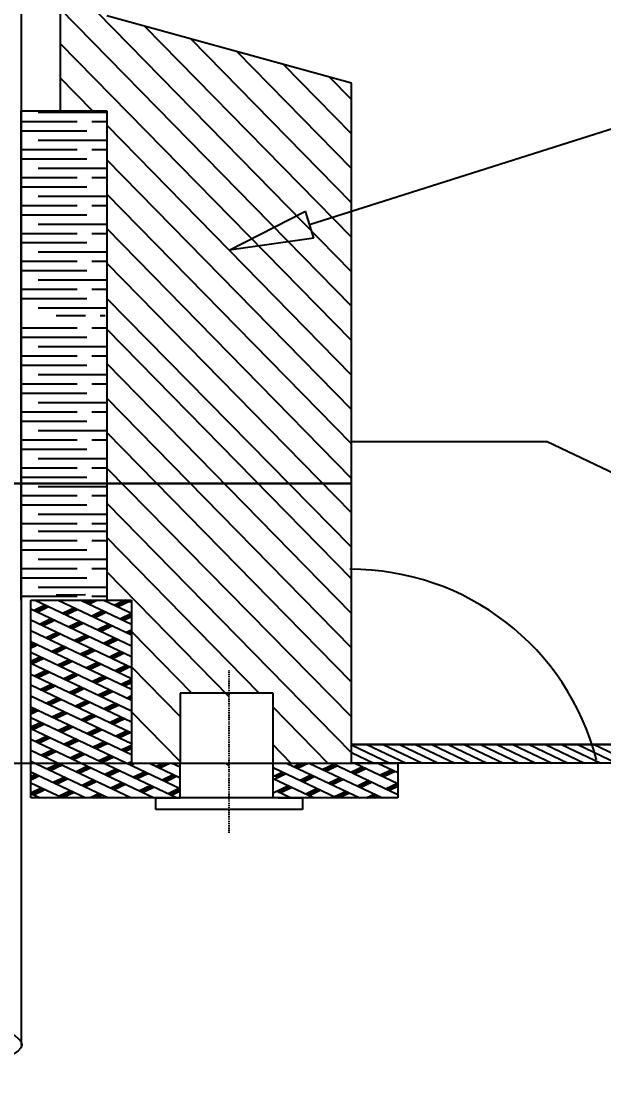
# Model space of a CAD drawing. Header units: millimetres. Extents: x 3739 to 12124, y 1417 to 5764.
# Drawn here: x 9090 to 9158.9, y 1681.8 to 1807 of the extents above; entities that cross this region are included whole.
import ezdxf
from ezdxf import colors
from ezdxf.entities.mleader import LeaderData, LeaderLine
from ezdxf.math import Vec2, Vec3

# ---------------------------------------------------------------- set-up
doc = ezdxf.new("R2010")
doc.units = ezdxf.units.MM
doc.header["$MEASUREMENT"] = 0
doc.linetypes.add('CENTER', pattern=[2, 1.25, -0.25, 0.25, -0.25])
doc.styles.get("Standard").update_dxf_attribs({"font": 'arial.ttf'})

# ---------------------------------------------------------------- blocks, each defined once
blk = doc.blocks.new('_ClosedBlank')
at = {"color": 0, "linetype": 'ByBlock', "lineweight": -2}
for p, q in [((-1, 0.167), (0, 0)), ((-1, 0.167), (-1, -0.167)), ((0, 0), (-1, -0.167))]:
    blk.add_line(p, q, dxfattribs=at)

msp = doc.modelspace()

# ---------------------------------------------------------------- linework, layer by layer
for p, q in [((9089.9599, 1831.23692), (9089.9599, 1685.85775)), ((9094.59149, 1818.70064), (9094.59149, 1796.43437)), ((9129.03886, 1799.70936), (9100.09149, 1807.67002)), ((9129.03886, 1719.21525), (9129.03886, 1799.70936)), ((9089.9599, 1771.61612), (9089.9599, 1796.43437)), ((9089.9599, 1796.43437), (9100.09149, 1796.43437)), ((9094.59149, 1796.43437), (9100.09149, 1796.43437)), ((9095.0257, 1796.43437), (9100.09149, 1796.43437)), ((9100.09149, 1796.43437), (9100.09149, 1771.77996)), ((9100.09149, 1796.43437), (9100.09149, 1771.77996)), ((9100.09149, 1796.43437), (9100.09149, 1738.51883)), ((9129.03886, 1754.51803), (9129.03886, 1790.36753)), ((9089.9599, 1738.51883), (9089.9599, 1771.61067)), ((9089.9599, 1771.61067), (9089.9599, 1763.33771)), ((9089.9599, 1763.33771), (9089.9599, 1755.06475)), ((9129.03886, 1757.27087), (9152.19675, 1757.27087)), ((9152.19675, 1757.27087), (9204.30202, 1732.45199)), ((9089.9599, 1755.06475), (9089.9599, 1746.79179)), ((9129.03886, 1752.31191), (9129.03886, 1754.51803)), ((9129.03886, 1752.31191), (9129.03886, 1754.51803)), ((9129.03886, 1752.31191), (8985.861, 1752.31191)), ((8985.861, 1752.31191), (9129.03886, 1752.31191)), ((9089.9599, 1746.79179), (9089.9599, 1738.51883)), ((9091.11779, 1715.07877), (9091.11779, 1738.51883)), ((9091.11779, 1738.51883), (9102.99595, 1738.51883)), ((9102.99595, 1738.51883), (9102.99595, 1719.21525)), ((9108.7757, 1727.49225), (9108.7757, 1719.21928)), ((9119.7757, 1727.49225), (9108.7757, 1727.49225)), ((9119.7757, 1719.21825), (9119.7757, 1727.49225)), ((9204.30202, 1721.42138), (9129.03886, 1721.42138)), ((9129.03886, 1721.42138), (9220.54639, 1721.42138)), ((9011.9039, 1719.21525), (9102.99595, 1719.21525)), ((9102.99595, 1719.21525), (9134.53885, 1719.21525)), ((9104.15385, 1719.22332), (9129.03886, 1719.21525)), ((9108.7757, 1719.21928), (9120.35465, 1719.21928)), ((9108.7757, 1715.07877), (9108.7757, 1719.21525)), ((9108.7757, 1719.21525), (9120.35465, 1719.21525)), ((9119.7757, 1715.07877), (9119.7757, 1719.21525)), ((9215.91481, 1719.21525), (9129.03886, 1719.21525)), ((9134.53885, 1719.21525), (9134.53885, 1715.07877)), ((9134.53885, 1715.07877), (9091.11779, 1715.07877)), ((9105.88096, 1713.69995), (9105.88096, 1715.07877)), ((9105.88096, 1715.07877), (9108.7757, 1715.07877)), ((9120.35465, 1715.07877), (9123.24939, 1715.07877)), ((9123.24939, 1715.07877), (9123.24939, 1713.69995)), ((9123.24939, 1713.69995), (9105.88096, 1713.69995))]:
    msp.add_line(p, q)
at = {"linetype": 'Continuous'}
for p, q in [((9129.03886, 1777.38873), (9094.59149, 1812.57588)), ((9129.03886, 1773.3105), (9094.59149, 1808.49765)), ((9129.03886, 1781.46696), (9104.60067, 1806.42998)), ((9129.03886, 1785.54518), (9110.06401, 1804.92753)), ((9129.03886, 1769.23227), (9094.59149, 1804.41943)), ((9129.03886, 1789.62341), (9115.52735, 1803.42509)), ((9129.03886, 1793.70164), (9120.9907, 1801.92264)), ((9098.41618, 1796.43437), (9094.59149, 1800.3412)), ((9129.03886, 1797.77987), (9126.45404, 1800.4202)), ((9091.95969, 1796.26827), (9100.09149, 1796.26827)), ((9089.9599, 1795.16521), (9096.59127, 1795.16521)), ((9098.32811, 1795.16521), (9100.09149, 1795.16521)), ((9129.03886, 1765.15404), (9100.09149, 1794.72308)), ((9089.9599, 1794.06215), (9097.74917, 1794.06215)), ((9100.06496, 1794.06215), (9100.09149, 1794.06215)), ((9091.95969, 1792.95909), (9100.09149, 1792.95909)), ((9089.9599, 1791.85603), (9096.59127, 1791.85603)), ((9089.9599, 1790.75297), (9097.74917, 1790.75297)), ((9098.32811, 1791.85603), (9100.09149, 1791.85603)), ((9100.06496, 1790.75297), (9100.09149, 1790.75297)), ((9091.95969, 1789.64991), (9100.09149, 1789.64991)), ((9129.03886, 1761.07582), (9100.09149, 1790.64485)), ((9089.9599, 1788.54684), (9096.59127, 1788.54684)), ((9098.32811, 1788.54684), (9100.09149, 1788.54684)), ((9089.9599, 1787.44378), (9097.74917, 1787.44378)), ((9100.06496, 1787.44378), (9100.09149, 1787.44378)), ((9091.95969, 1786.34072), (9100.09149, 1786.34072)), ((9129.03886, 1756.99759), (9100.09149, 1786.56663)), ((9089.9599, 1785.23766), (9096.59127, 1785.23766)), ((9098.32811, 1785.23766), (9100.09149, 1785.23766)), ((9089.9599, 1784.1346), (9097.74917, 1784.1346)), ((9100.06496, 1784.1346), (9100.09149, 1784.1346)), ((9089.9599, 1781.92847), (9096.59127, 1781.92847)), ((9091.95969, 1783.03154), (9100.09149, 1783.03154)), ((9098.32811, 1781.92847), (9100.09149, 1781.92847)), ((9129.03886, 1752.91936), (9100.09149, 1782.4884)), ((9089.9599, 1780.82541), (9097.74917, 1780.82541)), ((9100.06496, 1780.82541), (9100.09149, 1780.82541)), ((9091.95969, 1779.72235), (9100.09149, 1779.72235)), ((9089.9599, 1778.61929), (9096.59127, 1778.61929)), ((9098.32811, 1778.61929), (9100.09149, 1778.61929)), ((9129.03886, 1748.84113), (9100.09149, 1778.41017)), ((9089.9599, 1777.51623), (9097.74917, 1777.51623)), ((9100.06496, 1777.51623), (9100.09149, 1777.51623)), ((9091.95969, 1776.41317), (9100.09149, 1776.41317)), ((9089.9599, 1775.31011), (9096.59127, 1775.31011)), ((9098.32811, 1775.31011), (9100.09149, 1775.31011)), ((9089.9599, 1774.20704), (9097.74917, 1774.20704)), ((9100.06496, 1774.20704), (9100.09149, 1774.20704)), ((9129.03886, 1744.76291), (9100.09149, 1774.20704)), ((9091.95969, 1773.10398), (9100.09149, 1773.10398)), ((9097.58482, 1772.16052), (9094.11116, 1772.1471)), ((9099.91619, 1772.16953), (9099.32165, 1772.16723)), ((9089.9599, 1770.72789), (9096.59127, 1770.72789)), ((9098.32811, 1770.72789), (9100.09149, 1770.72789)), ((9089.9599, 1769.62483), (9097.74917, 1769.62483)), ((9129.03886, 1741.01021), (9100.09149, 1770.57925)), ((9091.95969, 1768.52177), (9100.09149, 1768.52177)), ((9089.9599, 1767.41871), (9096.59127, 1767.41871)), ((9098.32811, 1767.41871), (9100.09149, 1767.41871)), ((9089.9599, 1766.31564), (9097.74917, 1766.31564)), ((9129.03886, 1736.93199), (9100.09149, 1766.50102)), ((9091.95969, 1765.21258), (9100.09149, 1765.21258)), ((9089.9599, 1764.10952), (9096.59127, 1764.10952)), ((9098.32811, 1764.10952), (9100.09149, 1764.10952)), ((9089.9599, 1763.00646), (9097.74917, 1763.00646)), ((9091.95969, 1761.9034), (9100.09149, 1761.9034)), ((9129.03886, 1732.85376), (9100.09149, 1762.4228)), ((9089.9599, 1760.80034), (9096.59127, 1760.80034)), ((9098.32811, 1760.80034), (9100.09149, 1760.80034)), ((9089.9599, 1759.69728), (9097.74917, 1759.69728)), ((9091.95969, 1758.59421), (9100.09149, 1758.59421)), ((9129.03886, 1728.77553), (9100.09149, 1758.34457)), ((9089.9599, 1757.49115), (9096.59127, 1757.49115)), ((9098.32811, 1757.49115), (9100.09149, 1757.49115)), ((9089.9599, 1756.38809), (9097.74917, 1756.38809)), ((9091.95969, 1755.28503), (9100.09149, 1755.28503)), ((9089.9599, 1754.18197), (9096.59127, 1754.18197)), ((9098.32811, 1754.18197), (9100.09149, 1754.18197)), ((9129.03886, 1724.6973), (9100.09149, 1754.14144)), ((9089.9599, 1753.07891), (9097.74917, 1753.07891)), ((9091.95969, 1751.97585), (9100.09149, 1751.97585)), ((9089.9599, 1750.87278), (9096.59127, 1750.87278)), ((9098.32811, 1750.87278), (9100.09149, 1750.87278)), ((9089.9599, 1749.76972), (9097.74917, 1749.76972)), ((9129.03886, 1720.43428), (9100.09149, 1750.00332)), ((9091.95969, 1748.66666), (9100.09149, 1748.66666)), ((9089.9599, 1747.5636), (9096.59127, 1747.5636)), ((9098.32811, 1747.5636), (9100.09149, 1747.5636)), ((9091.95969, 1746.67613), (9100.09149, 1746.67613)), ((9118.13679, 1727.49225), (9100.09149, 1745.92509)), ((9089.9599, 1745.57307), (9096.59127, 1745.57307)), ((9089.9599, 1744.47001), (9097.74917, 1744.47001)), ((9098.32811, 1745.57307), (9100.09149, 1745.57307)), ((9091.95969, 1743.36695), (9100.09149, 1743.36695)), ((9089.9599, 1742.26389), (9096.59127, 1742.26389)), ((9098.32811, 1742.26389), (9100.09149, 1742.26389)), ((9114.56517, 1727.06234), (9100.09149, 1741.84686)), ((9089.9599, 1741.16083), (9097.74917, 1741.16083)), ((9091.95969, 1740.05776), (9100.09149, 1740.05776)), ((9089.9599, 1738.9547), (9096.59127, 1738.9547)), ((9091.62503, 1738.51883), (9102.99595, 1733.10261)), ((9097.58482, 1739.1143), (9094.11116, 1739.10088)), ((9094.32692, 1738.51883), (9102.99595, 1734.38958)), ((9094.92358, 1738.51883), (9094.62525, 1738.37673)), ((9094.77723, 1738.51883), (9094.85041, 1738.48397)), ((9097.02881, 1738.51883), (9102.99595, 1735.67655)), ((9098.1986, 1738.51883), (9097.61371, 1738.24023)), ((9097.83887, 1738.34748), (9098.24824, 1738.15248)), ((9099.01736, 1738.51883), (9098.02309, 1738.04523)), ((9098.06402, 1738.45472), (9098.4734, 1738.25973)), ((9098.32811, 1738.9547), (9100.09149, 1738.9547)), ((9098.37976, 1738.51883), (9098.69856, 1738.36698)), ((9098.83007, 1738.51883), (9098.92372, 1738.47422)), ((9099.7307, 1738.51883), (9102.99595, 1736.96352)), ((9102.29238, 1738.51883), (9101.01154, 1737.90874)), ((9102.77187, 1738.35723), (9101.42092, 1737.71374)), ((9101.46186, 1738.12323), (9101.87124, 1737.92824)), ((9101.68702, 1738.23048), (9102.09639, 1738.03548)), ((9101.91217, 1738.33773), (9102.32155, 1738.14273)), ((9102.13733, 1738.44497), (9102.54671, 1738.24998)), ((9102.4326, 1738.51883), (9102.99595, 1738.25049)), ((9091.11779, 1737.47346), (9102.99595, 1731.81564)), ((9092.86493, 1737.92824), (9091.51398, 1737.28475)), ((9091.73914, 1737.392), (9092.14852, 1737.197)), ((9093.27431, 1737.73324), (9091.92336, 1737.08976)), ((9091.9643, 1737.49925), (9092.37367, 1737.30425)), ((9092.18945, 1737.60649), (9092.59883, 1737.4115)), ((9092.41461, 1737.71374), (9092.82399, 1737.51875)), ((9092.63977, 1737.82099), (9093.04915, 1737.62599)), ((9096.26276, 1737.59674), (9094.91182, 1736.95326)), ((9095.13697, 1737.06051), (9095.54635, 1736.86551)), ((9096.67214, 1737.40175), (9095.32119, 1736.75826)), ((9095.36213, 1737.16775), (9095.77151, 1736.97276)), ((9095.58729, 1737.275), (9095.99667, 1737.08001)), ((9095.81245, 1737.38225), (9096.22182, 1737.18725)), ((9096.0376, 1737.4895), (9096.44698, 1737.2945)), ((9099.6606, 1737.26525), (9098.30965, 1736.62177)), ((9100.06997, 1737.07026), (9098.71903, 1736.42677)), ((9098.75997, 1736.83626), (9099.16934, 1736.64127)), ((9098.98512, 1736.94351), (9099.3945, 1736.74851)), ((9099.21028, 1737.05076), (9099.61966, 1736.85576)), ((9099.43544, 1737.158), (9099.84482, 1736.96301)), ((9101.2367, 1738.01598), (9101.64608, 1737.82099)), ((9102.99595, 1736.904), (9101.70748, 1736.29027)), ((9091.11779, 1736.18649), (9102.99595, 1730.52866)), ((9093.56087, 1736.30977), (9092.20992, 1735.66629)), ((9092.43508, 1735.77354), (9092.84446, 1735.57854)), ((9093.97025, 1736.11478), (9092.6193, 1735.47129)), ((9092.66024, 1735.88078), (9093.06962, 1735.68579)), ((9092.8854, 1735.98803), (9093.29477, 1735.79304)), ((9093.11055, 1736.09528), (9093.51993, 1735.90028)), ((9093.33571, 1736.20253), (9093.74509, 1736.00753)), ((9096.9587, 1735.97828), (9095.60776, 1735.3348)), ((9097.36808, 1735.78329), (9096.01714, 1735.1398)), ((9096.28323, 1735.65654), (9096.69261, 1735.46154)), ((9096.50839, 1735.76379), (9096.91777, 1735.56879)), ((9096.73355, 1735.87103), (9097.14292, 1735.67604)), ((9098.53481, 1736.72901), (9098.94419, 1736.53402)), ((9100.35654, 1735.64679), (9099.00559, 1735.0033)), ((9101.93264, 1736.39752), (9102.34202, 1736.20253)), ((9102.99595, 1736.51401), (9102.11686, 1736.09528)), ((9102.1578, 1736.50477), (9102.56718, 1736.30977)), ((9102.38296, 1736.61202), (9102.79233, 1736.41702)), ((9102.60811, 1736.71926), (9102.99595, 1736.53453)), ((9102.83327, 1736.82651), (9102.99595, 1736.74902)), ((9091.11779, 1734.89952), (9102.99595, 1729.24169)), ((9091.26836, 1734.82781), (9091.11779, 1734.75609)), ((9094.25681, 1734.69131), (9092.90587, 1734.04782)), ((9094.66619, 1734.49631), (9093.31524, 1733.85283)), ((9093.58134, 1734.36957), (9093.99072, 1734.17457)), ((9093.8065, 1734.47682), (9094.21587, 1734.28182)), ((9094.03165, 1734.58406), (9094.44103, 1734.38907)), ((9095.83292, 1735.44204), (9096.24229, 1735.24705)), ((9096.05807, 1735.54929), (9096.46745, 1735.3543)), ((9097.65465, 1734.35982), (9096.3037, 1733.71633)), ((9099.23075, 1735.11055), (9099.64013, 1734.91556)), ((9100.76592, 1735.45179), (9099.41497, 1734.80831)), ((9099.45591, 1735.2178), (9099.86528, 1735.0228)), ((9099.68107, 1735.32505), (9100.09044, 1735.13005)), ((9099.90622, 1735.43229), (9100.3156, 1735.2373)), ((9100.13138, 1735.53954), (9100.54076, 1735.34455)), ((9102.99595, 1734.95404), (9102.40343, 1734.67181)), ((9102.62858, 1734.77906), (9102.99595, 1734.60407)), ((9102.99595, 1734.56405), (9102.8128, 1734.47682)), ((9102.85374, 1734.88631), (9102.99595, 1734.81857)), ((9110.15182, 1727.49225), (9102.99595, 1734.80179)), ((9091.11779, 1733.61255), (9102.99595, 1727.95472)), ((9091.55492, 1733.40434), (9091.11779, 1733.19613)), ((9091.9643, 1733.20934), (9091.11779, 1732.80614)), ((9091.11779, 1733.18356), (9091.51398, 1732.99485)), ((9091.32976, 1733.29709), (9091.73914, 1733.1021)), ((9093.13102, 1734.15507), (9093.5404, 1733.96008)), ((9093.35618, 1734.26232), (9093.76556, 1734.06732)), ((9096.52886, 1733.82358), (9096.93824, 1733.62858)), ((9098.06402, 1734.16482), (9096.71308, 1733.52134)), ((9096.75402, 1733.93083), (9097.16339, 1733.73583)), ((9096.97917, 1734.03808), (9097.38855, 1733.84308)), ((9097.20433, 1734.14532), (9097.61371, 1733.95033)), ((9097.42949, 1734.25257), (9097.83887, 1734.05757)), ((9101.05248, 1734.02833), (9099.70153, 1733.38484)), ((9099.92669, 1733.49209), (9100.33607, 1733.29709)), ((9101.46186, 1733.83333), (9100.11091, 1733.18984)), ((9100.15185, 1733.59934), (9100.56123, 1733.40434)), ((9100.37701, 1733.70658), (9100.78638, 1733.51159)), ((9100.60216, 1733.81383), (9101.01154, 1733.61883)), ((9100.82732, 1733.92108), (9101.2367, 1733.72608)), ((9091.11779, 1732.96907), (9091.28882, 1732.8876)), ((9091.11779, 1732.32558), (9102.99595, 1726.66775)), ((9094.95275, 1733.07285), (9093.60181, 1732.42936)), ((9093.82697, 1732.53661), (9094.23634, 1732.34161)), ((9095.36213, 1732.87785), (9094.01119, 1732.23437)), ((9094.05212, 1732.64386), (9094.4615, 1732.44886)), ((9094.27728, 1732.7511), (9094.68666, 1732.55611)), ((9094.50244, 1732.85835), (9094.91182, 1732.66336)), ((9094.7276, 1732.9656), (9095.13697, 1732.7706)), ((9098.35059, 1732.74135), (9096.99964, 1732.09787)), ((9097.2248, 1732.20512), (9097.63418, 1732.01012)), ((9098.75997, 1732.54636), (9097.40902, 1731.90287)), ((9097.44996, 1732.31236), (9097.85933, 1732.11737)), ((9097.67511, 1732.41961), (9098.08449, 1732.22462)), ((9097.90027, 1732.52686), (9098.30965, 1732.33186)), ((9098.12543, 1732.63411), (9098.53481, 1732.43911)), ((9101.74842, 1732.40986), (9100.39748, 1731.76638)), ((9100.62263, 1731.87362), (9101.03201, 1731.67863)), ((9102.1578, 1732.21487), (9100.80685, 1731.57138)), ((9100.84779, 1731.98087), (9101.25717, 1731.78588)), ((9101.07295, 1732.08812), (9101.48233, 1731.89312)), ((9101.29811, 1732.19537), (9101.70748, 1732.00037)), ((9101.52326, 1732.30261), (9101.93264, 1732.10762)), ((9092.25086, 1731.78588), (9091.11779, 1731.24617)), ((9091.11779, 1731.03861), (9102.99595, 1725.38078)), ((9091.12507, 1731.24964), (9091.53445, 1731.05464)), ((9092.66024, 1731.59088), (9091.30929, 1730.9474)), ((9091.35023, 1731.35689), (9091.75961, 1731.16189)), ((9091.57539, 1731.46413), (9091.98477, 1731.26914)), ((9091.80055, 1731.57138), (9092.20992, 1731.37639)), ((9092.0257, 1731.67863), (9092.43508, 1731.48363)), ((9095.6487, 1731.45438), (9094.29775, 1730.8109)), ((9094.52291, 1730.91815), (9094.93228, 1730.72315)), ((9096.05807, 1731.25939), (9094.70713, 1730.6159)), ((9094.74806, 1731.02539), (9095.15744, 1730.8304)), ((9094.97322, 1731.13264), (9095.3826, 1730.93765)), ((9095.19838, 1731.23989), (9095.60776, 1731.04489)), ((9095.42354, 1731.34714), (9095.83292, 1731.15214)), ((9099.04653, 1731.12289), (9097.69558, 1730.47941)), ((9097.92074, 1730.58665), (9098.33012, 1730.39166)), ((9099.45591, 1730.9279), (9098.10496, 1730.28441)), ((9098.1459, 1730.6939), (9098.55528, 1730.49891)), ((9098.37106, 1730.80115), (9098.78043, 1730.60615)), ((9098.59621, 1730.9084), (9099.00559, 1730.7134)), ((9098.82137, 1731.01564), (9099.23075, 1730.82065)), ((9102.44436, 1730.7914), (9101.09342, 1730.14791)), ((9102.85374, 1730.5964), (9101.5028, 1729.95292)), ((9101.99405, 1730.5769), (9102.40343, 1730.38191)), ((9102.21921, 1730.68415), (9102.62858, 1730.48916)), ((9108.7757, 1724.73226), (9102.99595, 1730.6112)), ((9091.11779, 1729.75164), (9102.99595, 1724.09381)), ((9092.9468, 1730.16741), (9091.59586, 1729.52393)), ((9091.82101, 1729.63118), (9092.23039, 1729.43618)), ((9093.35618, 1729.97242), (9092.00523, 1729.32893)), ((9092.04617, 1729.73842), (9092.45555, 1729.54343)), ((9092.27133, 1729.84567), (9092.68071, 1729.65067)), ((9092.49649, 1729.95292), (9092.90587, 1729.75792)), ((9092.72165, 1730.06017), (9093.13102, 1729.86517)), ((9096.34464, 1729.83592), (9094.99369, 1729.19244)), ((9096.75402, 1729.64093), (9095.40307, 1728.99744)), ((9095.44401, 1729.40693), (9095.85338, 1729.21193)), ((9095.66916, 1729.51418), (9096.07854, 1729.31918)), ((9095.89432, 1729.62143), (9096.3037, 1729.42643)), ((9096.11948, 1729.72867), (9096.52886, 1729.53368)), ((9099.74247, 1729.50443), (9098.39153, 1728.86094)), ((9099.51731, 1729.39718), (9099.92669, 1729.20219)), ((9101.31858, 1730.25516), (9101.72795, 1730.06017)), ((9101.54373, 1730.36241), (9101.95311, 1730.16741)), ((9101.76889, 1730.46966), (9102.17827, 1730.27466)), ((9091.11779, 1728.46467), (9102.99595, 1722.80684)), ((9093.64275, 1728.54895), (9092.2918, 1727.90546)), ((9094.05212, 1728.35395), (9092.70118, 1727.71047)), ((9092.74211, 1728.11996), (9093.15149, 1727.92496)), ((9092.96727, 1728.22721), (9093.37665, 1728.03221)), ((9093.19243, 1728.33445), (9093.60181, 1728.13946)), ((9093.41759, 1728.4417), (9093.82697, 1728.24671)), ((9095.21885, 1729.29968), (9095.62823, 1729.10469)), ((9097.04058, 1728.21746), (9095.68963, 1727.57397)), ((9096.81542, 1728.11021), (9097.2248, 1727.91521)), ((9098.61668, 1728.96819), (9099.02606, 1728.77319)), ((9100.15185, 1729.30943), (9098.8009, 1728.66595)), ((9098.84184, 1729.07544), (9099.25122, 1728.88044)), ((9099.067, 1729.18269), (9099.47638, 1728.98769)), ((9099.29216, 1729.28993), (9099.70153, 1729.09494)), ((9102.99595, 1729.10418), (9101.78936, 1728.52945)), ((9102.01452, 1728.6367), (9102.42389, 1728.4417)), ((9102.99595, 1728.71419), (9102.19874, 1728.33445)), ((9102.23968, 1728.74395), (9102.64905, 1728.54895)), ((9102.46483, 1728.85119), (9102.87421, 1728.6562)), ((9102.68999, 1728.95844), (9102.99595, 1728.8127)), ((9102.91515, 1729.06569), (9102.99595, 1729.0272)), ((9091.11779, 1727.1777), (9102.99595, 1721.51987)), ((9091.35023, 1727.06698), (9091.11779, 1726.95627)), ((9091.11779, 1726.9632), (9091.12507, 1726.95974)), ((9092.51696, 1728.01271), (9092.92633, 1727.81772)), ((9094.33869, 1726.93049), (9092.98774, 1726.287)), ((9094.11353, 1726.82324), (9094.52291, 1726.62824)), ((9095.91479, 1727.68122), (9096.32417, 1727.48622)), ((9097.44996, 1728.02246), (9096.09901, 1727.37898)), ((9096.13995, 1727.78847), (9096.54933, 1727.59347)), ((9096.36511, 1727.89571), (9096.77448, 1727.70072)), ((9096.59026, 1728.00296), (9096.99964, 1727.80797)), ((9100.43841, 1727.88597), (9099.08747, 1727.24248)), ((9099.31263, 1727.34973), (9099.722, 1727.15473)), ((9100.84779, 1727.69097), (9099.49685, 1727.04748)), ((9099.53778, 1727.45697), (9099.94716, 1727.26198)), ((9099.76294, 1727.56422), (9100.17232, 1727.36923)), ((9099.9881, 1727.67147), (9100.39748, 1727.47647)), ((9100.21326, 1727.77872), (9100.62263, 1727.58372)), ((9102.99595, 1727.15422), (9102.4853, 1726.91099)), ((9102.71046, 1727.01823), (9102.99595, 1726.88225)), ((9102.93562, 1727.12548), (9102.99595, 1727.09674)), ((9091.11779, 1725.89073), (9102.99595, 1720.2329)), ((9091.63679, 1725.64352), (9091.11779, 1725.3963)), ((9093.2129, 1726.39425), (9093.62228, 1726.19925)), ((9094.74806, 1726.73549), (9093.39712, 1726.09201)), ((9093.43806, 1726.5015), (9093.84743, 1726.3065)), ((9093.66321, 1726.60874), (9094.07259, 1726.41375)), ((9093.88837, 1726.71599), (9094.29775, 1726.521)), ((9097.73652, 1726.59899), (9096.38558, 1725.95551)), ((9096.61073, 1726.06276), (9097.02011, 1725.86776)), ((9098.1459, 1726.404), (9096.79495, 1725.76051)), ((9096.83589, 1726.17), (9097.24527, 1725.97501)), ((9097.06105, 1726.27725), (9097.47043, 1726.08226)), ((9097.28621, 1726.3845), (9097.69558, 1726.1895)), ((9097.51136, 1726.49175), (9097.92074, 1726.29675)), ((9101.13436, 1726.2675), (9099.78341, 1725.62402)), ((9100.00857, 1725.73126), (9100.41794, 1725.53627)), ((9101.54373, 1726.07251), (9100.19279, 1725.42902)), ((9100.23372, 1725.83851), (9100.6431, 1725.64352)), ((9100.45888, 1725.94576), (9100.86826, 1725.75076)), ((9100.68404, 1726.05301), (9101.09342, 1725.85801)), ((9100.9092, 1726.16025), (9101.31858, 1725.96526)), ((9102.99595, 1726.76423), (9102.89468, 1726.71599)), ((9126.23977, 1719.21525), (9119.7757, 1725.81814)), ((9092.04617, 1725.44852), (9091.11779, 1725.00631)), ((9091.11779, 1725.24724), (9091.3707, 1725.12678)), ((9091.11779, 1725.03275), (9091.14554, 1725.01953)), ((9091.11779, 1724.60376), (9108.7757, 1716.19291)), ((9091.18648, 1725.42902), (9091.59586, 1725.23403)), ((9091.41164, 1725.53627), (9091.82101, 1725.34127)), ((9095.03463, 1725.31202), (9093.68368, 1724.66854)), ((9093.90884, 1724.77579), (9094.31822, 1724.58079)), ((9095.44401, 1725.11703), (9094.09306, 1724.47354)), ((9094.134, 1724.88303), (9094.54338, 1724.68804)), ((9094.35916, 1724.99028), (9094.76853, 1724.79529)), ((9094.58431, 1725.09753), (9094.99369, 1724.90253)), ((9094.80947, 1725.20478), (9095.21885, 1725.00978)), ((9098.43246, 1724.98053), (9097.08152, 1724.33705)), ((9097.30667, 1724.44429), (9097.71605, 1724.2493)), ((9098.84184, 1724.78554), (9097.49089, 1724.14205)), ((9097.53183, 1724.55154), (9097.94121, 1724.35655)), ((9097.75699, 1724.65879), (9098.16637, 1724.46379)), ((9097.98215, 1724.76604), (9098.39153, 1724.57104)), ((9098.20731, 1724.87328), (9098.61668, 1724.67829)), ((9101.8303, 1724.64904), (9100.47935, 1724.00555)), ((9102.23968, 1724.45404), (9100.88873, 1723.81056)), ((9101.15482, 1724.3273), (9101.5642, 1724.1323)), ((9101.37998, 1724.43454), (9101.78936, 1724.23955)), ((9101.60514, 1724.54179), (9102.01452, 1724.3468)), ((9108.7757, 1719.3911), (9102.99595, 1725.27003)), ((9092.33274, 1724.02505), (9091.11779, 1723.44635)), ((9091.11779, 1723.31679), (9108.41285, 1715.07877)), ((9091.20695, 1723.48882), (9091.61633, 1723.29382)), ((9092.74211, 1723.83006), (9091.39117, 1723.18657)), ((9091.43211, 1723.59606), (9091.84148, 1723.40107)), ((9091.65726, 1723.70331), (9092.06664, 1723.50831)), ((9091.88242, 1723.81056), (9092.2918, 1723.61556)), ((9092.10758, 1723.91781), (9092.51696, 1723.72281)), ((9095.73057, 1723.69356), (9094.37962, 1723.05008)), ((9094.60478, 1723.15732), (9095.01416, 1722.96233)), ((9096.13995, 1723.49856), (9094.789, 1722.85508)), ((9094.82994, 1723.26457), (9095.23932, 1723.06957)), ((9095.0551, 1723.37182), (9095.46448, 1723.17682)), ((9095.28026, 1723.47907), (9095.68963, 1723.28407)), ((9095.50541, 1723.58631), (9095.91479, 1723.39132)), ((9099.12841, 1723.36207), (9097.77746, 1722.71858)), ((9099.53778, 1723.16707), (9098.18684, 1722.52359)), ((9098.67809, 1723.14757), (9099.08747, 1722.95258)), ((9098.90325, 1723.25482), (9099.31263, 1723.05982)), ((9100.70451, 1724.1128), (9101.11389, 1723.91781)), ((9100.92967, 1724.22005), (9101.33904, 1724.02505)), ((9091.11779, 1722.02982), (9105.71095, 1715.07877)), ((9093.02868, 1722.40659), (9091.67773, 1721.7631)), ((9091.90289, 1721.87035), (9092.31227, 1721.67536)), ((9093.43806, 1722.21159), (9092.08711, 1721.56811)), ((9092.12805, 1721.9776), (9092.53743, 1721.7826)), ((9092.35321, 1722.08485), (9092.76258, 1721.88985)), ((9092.57836, 1722.19209), (9092.98774, 1721.9971)), ((9092.80352, 1722.29934), (9093.2129, 1722.10435)), ((9096.42651, 1722.0751), (9095.07557, 1721.43161)), ((9096.83589, 1721.8801), (9095.48494, 1721.23662)), ((9095.9762, 1721.8606), (9096.38558, 1721.66561)), ((9096.20136, 1721.96785), (9096.61073, 1721.77285)), ((9098.00262, 1722.82583), (9098.41199, 1722.63083)), ((9098.22777, 1722.93308), (9098.63715, 1722.73808)), ((9098.45293, 1723.04033), (9098.86231, 1722.84533)), ((9102.52624, 1723.03058), (9101.17529, 1722.38709)), ((9101.40045, 1722.49434), (9101.80983, 1722.29934)), ((9102.93562, 1722.83558), (9101.58467, 1722.19209)), ((9101.62561, 1722.60159), (9102.03499, 1722.40659)), ((9101.85077, 1722.70883), (9102.26014, 1722.51384)), ((9102.07592, 1722.81608), (9102.4853, 1722.62108)), ((9102.30108, 1722.92333), (9102.71046, 1722.72833)), ((9091.11779, 1720.74284), (9103.00906, 1715.07877)), ((9093.72462, 1720.78813), (9092.37367, 1720.14464)), ((9094.134, 1720.59313), (9092.78305, 1719.94965)), ((9093.27431, 1720.57363), (9093.68368, 1720.37864)), ((9093.49946, 1720.68088), (9093.90884, 1720.48588)), ((9095.30072, 1721.53886), (9095.7101, 1721.34386)), ((9095.52588, 1721.64611), (9095.93526, 1721.45111)), ((9095.75104, 1721.75335), (9096.16042, 1721.55836)), ((9099.82435, 1721.7436), (9098.4734, 1721.10012)), ((9098.69856, 1721.20737), (9099.10794, 1721.01237)), ((9100.23372, 1721.54861), (9098.88278, 1720.90512)), ((9098.92372, 1721.31461), (9099.33309, 1721.11962)), ((9099.14887, 1721.42186), (9099.55825, 1721.22687)), ((9099.37403, 1721.52911), (9099.78341, 1721.33411)), ((9099.59919, 1721.63636), (9100.00857, 1721.44136)), ((9102.99595, 1721.30435), (9101.87124, 1720.76863)), ((9102.09639, 1720.87587), (9102.50577, 1720.68088)), ((9102.99595, 1720.91436), (9102.28061, 1720.57363)), ((9102.32155, 1720.98312), (9102.73093, 1720.78813)), ((9102.54671, 1721.09037), (9102.95609, 1720.89537)), ((9102.77187, 1721.19762), (9102.99595, 1721.09088)), ((9121.87441, 1719.21757), (9119.7757, 1721.36135)), ((9129.03886, 1721.38412), (9133.59223, 1719.21525)), ((9130.87961, 1721.42138), (9135.51119, 1719.21525)), ((9131.44877, 1720.69325), (9131.44877, 1720.69325)), ((9132.40825, 1721.15027), (9132.40825, 1721.15027)), ((9132.79857, 1721.42138), (9137.43015, 1719.21525)), ((9133.36773, 1720.69325), (9133.36773, 1720.69325)), ((9134.3272, 1721.15027), (9134.3272, 1721.15027)), ((9134.71752, 1721.42138), (9139.3491, 1719.21525)), ((9135.28668, 1720.69325), (9135.28668, 1720.69325)), ((9136.24616, 1721.15027), (9136.24616, 1721.15027)), ((9136.63648, 1721.42138), (9141.26806, 1719.21525)), ((9137.20564, 1720.69325), (9137.20564, 1720.69325)), ((9138.16512, 1721.15027), (9138.16512, 1721.15027)), ((9138.55544, 1721.42138), (9143.18702, 1719.21525)), ((9139.1246, 1720.69325), (9139.1246, 1720.69325)), ((9140.08408, 1721.15027), (9140.08408, 1721.15027)), ((9140.4744, 1721.42138), (9145.10598, 1719.21525)), ((9141.04356, 1720.69325), (9141.04356, 1720.69325)), ((9142.00303, 1721.15027), (9142.00303, 1721.15027)), ((9142.39335, 1721.42138), (9147.02493, 1719.21525)), ((9142.96251, 1720.69325), (9142.96251, 1720.69325)), ((9143.92199, 1721.15027), (9143.92199, 1721.15027)), ((9144.31231, 1721.42138), (9148.94389, 1719.21525)), ((9144.88147, 1720.69325), (9144.88147, 1720.69325)), ((9145.84095, 1721.15027), (9145.84095, 1721.15027)), ((9146.23127, 1721.42138), (9150.86285, 1719.21525)), ((9146.80043, 1720.69325), (9146.80043, 1720.69325)), ((9147.75991, 1721.15027), (9147.75991, 1721.15027)), ((9148.15023, 1721.42138), (9152.78181, 1719.21525)), ((9148.71939, 1720.69325), (9148.71939, 1720.69325)), ((9149.67886, 1721.15027), (9149.67886, 1721.15027)), ((9150.06919, 1721.42138), (9154.70076, 1719.21525)), ((9150.63834, 1720.69325), (9150.63834, 1720.69325)), ((9151.59782, 1721.15027), (9151.59782, 1721.15027)), ((9151.98814, 1721.42138), (9156.61972, 1719.21525)), ((9152.5573, 1720.69325), (9152.5573, 1720.69325)), ((9153.51678, 1721.15027), (9153.51678, 1721.15027)), ((9153.9071, 1721.42138), (9158.53868, 1719.21525)), ((9154.47626, 1720.69325), (9154.47626, 1720.69325)), ((9155.43574, 1721.15027), (9155.43574, 1721.15027)), ((9155.82606, 1721.42138), (9160.45764, 1719.21525)), ((9156.39522, 1720.69325), (9156.39522, 1720.69325)), ((9157.35469, 1721.15027), (9157.35469, 1721.15027)), ((9157.74502, 1721.42138), (9162.37659, 1719.21525)), ((9158.31417, 1720.69325), (9158.31417, 1720.69325)), ((9091.11779, 1719.45587), (9100.30717, 1715.07877)), ((9091.43211, 1719.30616), (9091.11779, 1719.15645)), ((9092.59883, 1720.25189), (9093.00821, 1720.05689)), ((9092.82399, 1720.35914), (9093.23337, 1720.16414)), ((9093.04915, 1720.46638), (9093.45853, 1720.27139)), ((9097.12245, 1720.45663), (9095.77151, 1719.81315)), ((9095.99667, 1719.9204), (9096.40604, 1719.7254)), ((9097.53183, 1720.26164), (9096.18089, 1719.61815)), ((9096.22182, 1720.02764), (9096.6312, 1719.83265)), ((9096.44698, 1720.13489), (9096.85636, 1719.9399)), ((9096.67214, 1720.24214), (9097.08152, 1720.04714)), ((9096.8973, 1720.34939), (9097.30667, 1720.15439)), ((9100.52029, 1720.12514), (9099.16934, 1719.48166)), ((9099.3945, 1719.5889), (9099.80388, 1719.39391)), ((9100.92967, 1719.93015), (9099.57872, 1719.28666)), ((9099.61966, 1719.69615), (9100.02904, 1719.50116)), ((9099.84482, 1719.8034), (9100.25419, 1719.6084)), ((9100.06997, 1719.91065), (9100.47935, 1719.71565)), ((9100.29513, 1720.01789), (9100.70451, 1719.8229)), ((9102.99595, 1719.3544), (9102.56718, 1719.15016)), ((9129.03886, 1720.47008), (9131.67327, 1719.21525)), ((9131.44877, 1719.77921), (9131.44877, 1719.77921)), ((9132.40825, 1720.23623), (9132.40825, 1720.23623)), ((9132.40825, 1719.32219), (9132.40825, 1719.32219)), ((9133.36773, 1719.77921), (9133.36773, 1719.77921)), ((9134.3272, 1720.23623), (9134.3272, 1720.23623)), ((9134.3272, 1719.32219), (9134.3272, 1719.32219)), ((9135.28668, 1719.77921), (9135.28668, 1719.77921)), ((9136.24616, 1720.23623), (9136.24616, 1720.23623)), ((9136.24616, 1719.32219), (9136.24616, 1719.32219)), ((9137.20564, 1719.77921), (9137.20564, 1719.77921)), ((9138.16512, 1720.23623), (9138.16512, 1720.23623)), ((9138.16512, 1719.32219), (9138.16512, 1719.32219)), ((9139.1246, 1719.77921), (9139.1246, 1719.77921)), ((9140.08408, 1720.23623), (9140.08408, 1720.23623)), ((9140.08408, 1719.32219), (9140.08408, 1719.32219)), ((9141.04356, 1719.77921), (9141.04356, 1719.77921)), ((9142.00303, 1720.23623), (9142.00303, 1720.23623)), ((9142.00303, 1719.32219), (9142.00303, 1719.32219)), ((9142.96251, 1719.77921), (9142.96251, 1719.77921)), ((9143.92199, 1720.23623), (9143.92199, 1720.23623)), ((9143.92199, 1719.32219), (9143.92199, 1719.32219)), ((9144.88147, 1719.77921), (9144.88147, 1719.77921)), ((9145.84095, 1720.23623), (9145.84095, 1720.23623)), ((9145.84095, 1719.32219), (9145.84095, 1719.32219)), ((9146.80043, 1719.77921), (9146.80043, 1719.77921)), ((9147.75991, 1720.23623), (9147.75991, 1720.23623)), ((9147.75991, 1719.32219), (9147.75991, 1719.32219)), ((9148.71939, 1719.77921), (9148.71939, 1719.77921)), ((9149.67886, 1720.23623), (9149.67886, 1720.23623)), ((9149.67886, 1719.32219), (9149.67886, 1719.32219)), ((9150.63834, 1719.77921), (9150.63834, 1719.77921)), ((9151.59782, 1720.23623), (9151.59782, 1720.23623)), ((9151.59782, 1719.32219), (9151.59782, 1719.32219)), ((9152.5573, 1719.77921), (9152.5573, 1719.77921)), ((9153.51678, 1720.23623), (9153.51678, 1720.23623)), ((9153.51678, 1719.32219), (9153.51678, 1719.32219)), ((9154.47626, 1719.77921), (9154.47626, 1719.77921)), ((9155.43574, 1720.23623), (9155.43574, 1720.23623)), ((9155.43574, 1719.32219), (9155.43574, 1719.32219)), ((9156.39522, 1719.77921), (9156.39522, 1719.77921)), ((9157.35469, 1720.23623), (9157.35469, 1720.23623)), ((9157.35469, 1719.32219), (9157.35469, 1719.32219)), ((9158.31417, 1719.77921), (9158.31417, 1719.77921)), ((9091.11779, 1719.24138), (9091.20695, 1719.19891)), ((9091.11779, 1718.1689), (9097.60528, 1715.07877)), ((9094.42056, 1719.16966), (9093.06962, 1718.52618)), ((9093.29477, 1718.63343), (9093.70415, 1718.43843)), ((9094.82994, 1718.97467), (9093.47899, 1718.33118)), ((9093.51993, 1718.74067), (9093.92931, 1718.54568)), ((9093.74509, 1718.84792), (9094.15447, 1718.65293)), ((9093.97025, 1718.95517), (9094.37962, 1718.76017)), ((9094.19541, 1719.06242), (9094.60478, 1718.86742)), ((9097.8184, 1718.83817), (9096.46745, 1718.19469)), ((9096.69261, 1718.30193), (9097.10199, 1718.10694)), ((9098.22777, 1718.64318), (9096.87683, 1717.99969)), ((9096.91777, 1718.40918), (9097.32714, 1718.21419)), ((9097.14292, 1718.51643), (9097.5523, 1718.32143)), ((9097.36808, 1718.62368), (9097.77746, 1718.42868)), ((9097.59324, 1718.73092), (9098.00262, 1718.53593)), ((9101.21623, 1718.50668), (9099.86528, 1717.86319)), ((9101.62561, 1718.31168), (9100.27466, 1717.6682)), ((9100.3156, 1718.07769), (9100.72498, 1717.88269)), ((9100.54076, 1718.18494), (9100.95014, 1717.98994)), ((9100.76592, 1718.29218), (9101.17529, 1718.09719)), ((9100.99107, 1718.39943), (9101.40045, 1718.20444)), ((9102.79233, 1719.25741), (9103.20171, 1719.06242)), ((9103.52258, 1719.21525), (9102.97655, 1718.95517)), ((9104.61407, 1718.17519), (9103.26312, 1717.5317)), ((9103.33116, 1719.21525), (9103.42687, 1719.16966)), ((9104.38891, 1718.06794), (9104.79829, 1717.87294)), ((9105.13242, 1719.21525), (9108.7757, 1717.47988)), ((9106.7976, 1719.21525), (9105.96501, 1718.81867)), ((9106.19017, 1718.92592), (9106.59955, 1718.73092)), ((9107.61636, 1719.21525), (9106.37439, 1718.62368)), ((9106.41533, 1719.03317), (9106.8247, 1718.83817)), ((9106.64048, 1719.14041), (9107.04986, 1718.94542)), ((9106.93368, 1719.21525), (9107.27502, 1719.05267)), ((9107.384, 1719.21525), (9107.50018, 1719.15991)), ((9107.83431, 1719.21525), (9108.7757, 1718.76685)), ((9108.94858, 1719.21525), (9108.94218, 1719.22177)), ((9114.56517, 1718.84344), (9114.1949, 1719.22006)), ((9118.2548, 1719.21525), (9118.25085, 1719.21928)), ((9119.74827, 1719.21826), (9119.74727, 1719.21928)), ((9119.7757, 1718.67519), (9127.32609, 1715.07877)), ((9120.90729, 1718.13619), (9119.7757, 1717.59718)), ((9121.34377, 1719.21525), (9130.02798, 1715.07877)), ((9123.17271, 1719.21525), (9122.25824, 1718.77967)), ((9122.4834, 1718.88692), (9122.89278, 1718.69192)), ((9123.99146, 1719.21525), (9122.66762, 1718.58468)), ((9122.70856, 1718.99417), (9123.11793, 1718.79917)), ((9122.93371, 1719.10141), (9123.34309, 1718.90642)), ((9123.15887, 1719.20866), (9123.56825, 1719.01367)), ((9123.59535, 1719.21525), (9123.79341, 1719.12091)), ((9124.04567, 1719.21525), (9132.72988, 1715.07877)), ((9127.00702, 1719.09167), (9125.65607, 1718.44818)), ((9125.88123, 1718.55543), (9126.29061, 1718.36043)), ((9127.4164, 1718.89667), (9126.06545, 1718.25318)), ((9126.10639, 1718.66267), (9126.51577, 1718.46768)), ((9126.33155, 1718.76992), (9126.74093, 1718.57493)), ((9126.55671, 1718.87717), (9126.96608, 1718.68217)), ((9126.74756, 1719.21525), (9134.53885, 1715.50409)), ((9126.78186, 1718.98442), (9127.19124, 1718.78942)), ((9130.40485, 1718.76017), (9129.05391, 1718.11669)), ((9129.27907, 1718.22393), (9129.68844, 1718.02894)), ((9129.44945, 1719.21525), (9134.53885, 1716.79106)), ((9130.81423, 1718.56518), (9129.46329, 1717.92169)), ((9129.50422, 1718.33118), (9129.9136, 1718.13619)), ((9129.72938, 1718.43843), (9130.13876, 1718.24343)), ((9129.95454, 1718.54568), (9130.36392, 1718.35068)), ((9130.1797, 1718.65293), (9130.58907, 1718.45793)), ((9132.15134, 1719.21525), (9134.53885, 1718.07803)), ((9132.17901, 1719.21525), (9132.16518, 1719.20866)), ((9133.80269, 1718.42868), (9132.45174, 1717.78519)), ((9134.21207, 1718.23368), (9132.86112, 1717.5902)), ((9133.12722, 1718.10694), (9133.53659, 1717.91194)), ((9133.35237, 1718.21419), (9133.76175, 1718.01919)), ((9133.57753, 1718.32143), (9133.98691, 1718.12644)), ((9091.71867, 1717.88269), (9091.11779, 1717.59648)), ((9092.12805, 1717.6877), (9091.11779, 1717.20649)), ((9091.11779, 1717.52542), (9091.45258, 1717.36595)), ((9091.11779, 1717.31092), (9091.22742, 1717.25871)), ((9091.11779, 1716.88193), (9094.90339, 1715.07877)), ((9091.26836, 1717.6682), (9091.67773, 1717.4732)), ((9091.49351, 1717.77545), (9091.90289, 1717.58045)), ((9095.1165, 1717.5512), (9093.76556, 1716.90771)), ((9093.99072, 1717.01496), (9094.40009, 1716.81997)), ((9095.52588, 1717.3562), (9094.17494, 1716.71272)), ((9094.21587, 1717.12221), (9094.62525, 1716.92721)), ((9094.44103, 1717.22946), (9094.85041, 1717.03446)), ((9094.66619, 1717.33671), (9095.07557, 1717.14171)), ((9094.89135, 1717.44395), (9095.30072, 1717.24896)), ((9098.51434, 1717.21971), (9097.16339, 1716.57622)), ((9098.92372, 1717.02471), (9097.57277, 1716.38123)), ((9097.83887, 1716.89797), (9098.24824, 1716.70297)), ((9098.06402, 1717.00521), (9098.4734, 1716.81022)), ((9098.28918, 1717.11246), (9098.69856, 1716.91746)), ((9100.09044, 1717.97044), (9100.49982, 1717.77545)), ((9101.91217, 1716.88822), (9100.56123, 1716.24473)), ((9103.48828, 1717.63895), (9103.89765, 1717.44395)), ((9105.02344, 1717.98019), (9103.6725, 1717.33671)), ((9103.71343, 1717.7462), (9104.12281, 1717.5512)), ((9103.93859, 1717.85344), (9104.34797, 1717.65845)), ((9104.16375, 1717.96069), (9104.57313, 1717.7657)), ((9108.0119, 1717.84369), (9106.66095, 1717.20021)), ((9106.88611, 1717.30746), (9107.29549, 1717.11246)), ((9108.42128, 1717.6487), (9107.07033, 1717.00521)), ((9107.11127, 1717.4147), (9107.52065, 1717.21971)), ((9107.33643, 1717.52195), (9107.7458, 1717.32696)), ((9107.56158, 1717.6292), (9107.97096, 1717.4342)), ((9107.78674, 1717.73645), (9108.19612, 1717.54145)), ((9119.7757, 1717.38822), (9124.6242, 1715.07877)), ((9121.31667, 1717.94119), (9119.96573, 1717.29771)), ((9120.00666, 1717.7072), (9120.41604, 1717.5122)), ((9120.23182, 1717.81444), (9120.6412, 1717.61945)), ((9120.45698, 1717.92169), (9120.86636, 1717.7267)), ((9120.68214, 1718.02894), (9121.09151, 1717.83394)), ((9124.30513, 1717.80469), (9122.95418, 1717.16121)), ((9123.17934, 1717.26846), (9123.58872, 1717.07346)), ((9124.71451, 1717.6097), (9123.36356, 1716.96621)), ((9123.4045, 1717.3757), (9123.81388, 1717.18071)), ((9123.62966, 1717.48295), (9124.03903, 1717.28796)), ((9123.85481, 1717.5902), (9124.26419, 1717.3952)), ((9124.07997, 1717.69745), (9124.48935, 1717.50245)), ((9127.70296, 1717.4732), (9126.35202, 1716.82972)), ((9126.57717, 1716.93696), (9126.98655, 1716.74197)), ((9128.11234, 1717.27821), (9126.76139, 1716.63472)), ((9126.80233, 1717.04421), (9127.21171, 1716.84922)), ((9127.02749, 1717.15146), (9127.43687, 1716.95646)), ((9127.25265, 1717.25871), (9127.66202, 1717.06371)), ((9127.4778, 1717.36595), (9127.88718, 1717.17096)), ((9131.1008, 1717.14171), (9129.74985, 1716.49822)), ((9131.51017, 1716.94671), (9130.15923, 1716.30323)), ((9130.42532, 1716.81997), (9130.8347, 1716.62497)), ((9130.65048, 1716.92721), (9131.05986, 1716.73222)), ((9130.87564, 1717.03446), (9131.28502, 1716.83947)), ((9132.6769, 1717.89244), (9133.08628, 1717.69745)), ((9132.90206, 1717.99969), (9133.31144, 1717.80469)), ((9134.49863, 1716.81022), (9133.14768, 1716.16673)), ((9092.41461, 1716.26423), (9091.11779, 1715.64653)), ((9091.11779, 1715.59496), (9092.20149, 1715.07877)), ((9091.28882, 1715.72799), (9091.6982, 1715.533)), ((9092.82399, 1716.06923), (9091.47304, 1715.42575)), ((9091.51398, 1715.83524), (9091.92336, 1715.64024)), ((9091.73914, 1715.94249), (9092.14852, 1715.74749)), ((9091.9643, 1716.04973), (9092.37367, 1715.85474)), ((9092.18945, 1716.15698), (9092.59883, 1715.96199)), ((9095.81245, 1715.93274), (9094.4615, 1715.28925)), ((9096.22182, 1715.73774), (9094.87088, 1715.09426)), ((9095.13697, 1715.61099), (9095.54635, 1715.416)), ((9095.36213, 1715.71824), (9095.77151, 1715.52325)), ((9095.58729, 1715.82549), (9095.99667, 1715.63049)), ((9097.38855, 1716.68347), (9097.79793, 1716.48847)), ((9097.61371, 1716.79072), (9098.02309, 1716.59572)), ((9099.21028, 1715.60124), (9098.11339, 1715.07877)), ((9100.78638, 1716.35198), (9101.19576, 1716.15698)), ((9102.32155, 1716.69322), (9100.9706, 1716.04973)), ((9101.01154, 1716.45923), (9101.42092, 1716.26423)), ((9101.2367, 1716.56647), (9101.64608, 1716.37148)), ((9101.46186, 1716.67372), (9101.87124, 1716.47872)), ((9101.68702, 1716.78097), (9102.09639, 1716.58597)), ((9105.31001, 1716.55672), (9103.95906, 1715.91324)), ((9104.18422, 1716.02049), (9104.5936, 1715.82549)), ((9105.71938, 1716.36173), (9104.36844, 1715.71824)), ((9104.40938, 1716.12773), (9104.81875, 1715.93274)), ((9104.63453, 1716.23498), (9105.04391, 1716.03998)), ((9104.85969, 1716.34223), (9105.26907, 1716.14723)), ((9105.08485, 1716.44948), (9105.49423, 1716.25448)), ((9108.70784, 1716.22523), (9107.3569, 1715.58175)), ((9107.58205, 1715.68899), (9107.99143, 1715.494)), ((9108.7757, 1715.86756), (9107.76627, 1715.38675)), ((9107.80721, 1715.79624), (9108.21659, 1715.60124)), ((9108.03237, 1715.90349), (9108.44175, 1715.70849)), ((9108.25753, 1716.01074), (9108.6669, 1715.81574)), ((9108.48268, 1716.11798), (9108.7757, 1715.97841)), ((9121.60324, 1716.51772), (9119.7757, 1715.64723)), ((9120.25229, 1715.87424), (9121.92231, 1715.07877)), ((9120.47745, 1715.98149), (9120.88683, 1715.78649)), ((9122.01261, 1716.32273), (9120.66167, 1715.67924)), ((9120.70261, 1716.08873), (9121.11198, 1715.89374)), ((9120.92776, 1716.19598), (9121.33714, 1716.00099)), ((9121.15292, 1716.30323), (9121.5623, 1716.10823)), ((9121.37808, 1716.41048), (9121.78746, 1716.21548)), ((9125.00107, 1716.18623), (9123.65012, 1715.54275)), ((9123.87528, 1715.64999), (9124.28466, 1715.455)), ((9125.41045, 1715.99124), (9124.0595, 1715.34775)), ((9124.10044, 1715.75724), (9124.50982, 1715.56225)), ((9124.3256, 1715.86449), (9124.73497, 1715.66949)), ((9124.55075, 1715.97174), (9124.96013, 1715.77674)), ((9124.77591, 1716.07898), (9125.18529, 1715.88399)), ((9128.3989, 1715.85474), (9127.04796, 1715.21125)), ((9128.80828, 1715.65974), (9127.58858, 1715.07877)), ((9127.94859, 1715.64024), (9128.35797, 1715.44525)), ((9128.17375, 1715.74749), (9128.58312, 1715.5525)), ((9129.97501, 1716.60547), (9130.38439, 1716.41048)), ((9130.20017, 1716.71272), (9130.60954, 1716.51772)), ((9133.37284, 1716.27398), (9133.78222, 1716.07898)), ((9134.53885, 1716.43938), (9133.55706, 1715.97174)), ((9133.598, 1716.38123), (9134.00738, 1716.18623)), ((9133.82316, 1716.48847), (9134.23254, 1716.29348)), ((9134.04832, 1716.59572), (9134.45769, 1716.40073)), ((9134.27347, 1716.70297), (9134.53885, 1716.57657)), ((9094.68666, 1715.3965), (9095.09604, 1715.2015)), ((9094.91182, 1715.50375), (9095.32119, 1715.30875)), ((9098.30965, 1715.17225), (9098.50591, 1715.07877)), ((9098.53481, 1715.2795), (9098.94419, 1715.08451)), ((9098.75997, 1715.38675), (9099.16934, 1715.19175)), ((9099.61966, 1715.40625), (9098.93215, 1715.07877)), ((9098.98512, 1715.494), (9099.3945, 1715.299)), ((9102.60811, 1715.26975), (9102.20717, 1715.07877)), ((9102.38296, 1715.1625), (9102.55875, 1715.07877)), ((9127.27312, 1715.3185), (9127.68249, 1715.12351)), ((9127.49827, 1715.42575), (9127.90765, 1715.23075)), ((9127.72343, 1715.533), (9128.13281, 1715.338)), ((9131.79674, 1715.52325), (9130.8636, 1715.07877)), ((9130.89611, 1715.09426), (9130.92861, 1715.07877)), ((9131.12127, 1715.2015), (9131.37893, 1715.07877)), ((9131.34642, 1715.30875), (9131.7558, 1715.11376)), ((9131.57158, 1715.416), (9131.98096, 1715.221)), ((9132.20612, 1715.32825), (9131.68236, 1715.07877))]:
    msp.add_line(p, q, dxfattribs=at)
at = {"linetype": 'CENTER', "ltscale": 0.1}
for p, q in [((9114.56517, 1719.21928), (9114.56517, 1730.2499)), ((9114.56517, 1710.94229), (9114.56517, 1719.21525))]:
    msp.add_line(p, q, dxfattribs=at)
msp.add_arc((9128.96775, 1712.15789), 30, 14.3795613, 90.2213493)
msp.add_open_spline([(9024.93996, 1685.85775), (9028.19965, 1684.15322), (9039.02412, 1680.31707), (9058.17908, 1685.481), (9072.05712, 1692.22185), (9099.15895, 1685.53783), (9071.9055, 1680.68091), (9062.21298, 1684.17606), (9057.54943, 1685.85775)], degree=3, knots=[0, 0, 0, 0, 24.421016525, 54.960776721, 83.466034449, 111.118439858, 139.351498227, 165.533086102, 165.533086102, 165.533086102, 165.533086102])

# ---------------------------------------------------------------- leaders
ml = msp.add_multileader_mtext('Standard')
ml.set_content('Bearing Housing ', color=256)
ml.set_leader_properties()
ml.set_arrow_properties(name='CLOSEDBLANK')
ml.build(insert=Vec2(0, 0))
ml.multileader.update_dxf_attribs({"text_left_attachment_type": 6, "dogleg_length": 0.36, "arrow_head_size": 10})
ctx = ml.context
ctx.base_point, ctx.char_height, ctx.arrow_head_size, ctx.landing_gap_size, ctx.plane_origin = Vec3(9478.07548, 1875.43435), 25, 10, 15, Vec3(9317.02549, 1772.53446)
ctx.left_attachment, ctx.text_align_type = 6, 2
notes = []
notes.append((ctx, [(0, (1, 1, 0), (9415.4829, 1875.43435), (1, 0), 62.59258, [(0, [(9114.56519, 1779.93856)], 0, [])])]))
ctx.mtext.insert, ctx.mtext.width, ctx.mtext.alignment, ctx.mtext.line_spacing_factor, ctx.mtext.line_spacing_style, ctx.mtext.flow_direction = Vec3(9746.40085, 1907.78428), 301.3291937, 3, 0.9, 2, 5
for ctx, leaders in notes:
    for number, flags, end, landing, length, lines in leaders:
        leader = LeaderData()
        leader.index, (leader.has_last_leader_line, leader.has_dogleg_vector, leader.attachment_direction) = number, flags
        leader.last_leader_point, leader.dogleg_vector, leader.dogleg_length = Vec3(end), Vec3(landing), length
        for number, points, colour, breaks in lines:
            line = LeaderLine()
            line.index, line.vertices, line.color, line.breaks = number, Vec3.list(points), colors.encode_raw_color(colour), breaks
            leader.lines.append(line)
        ctx.leaders.append(leader)

doc.saveas('drawing.dxf')
